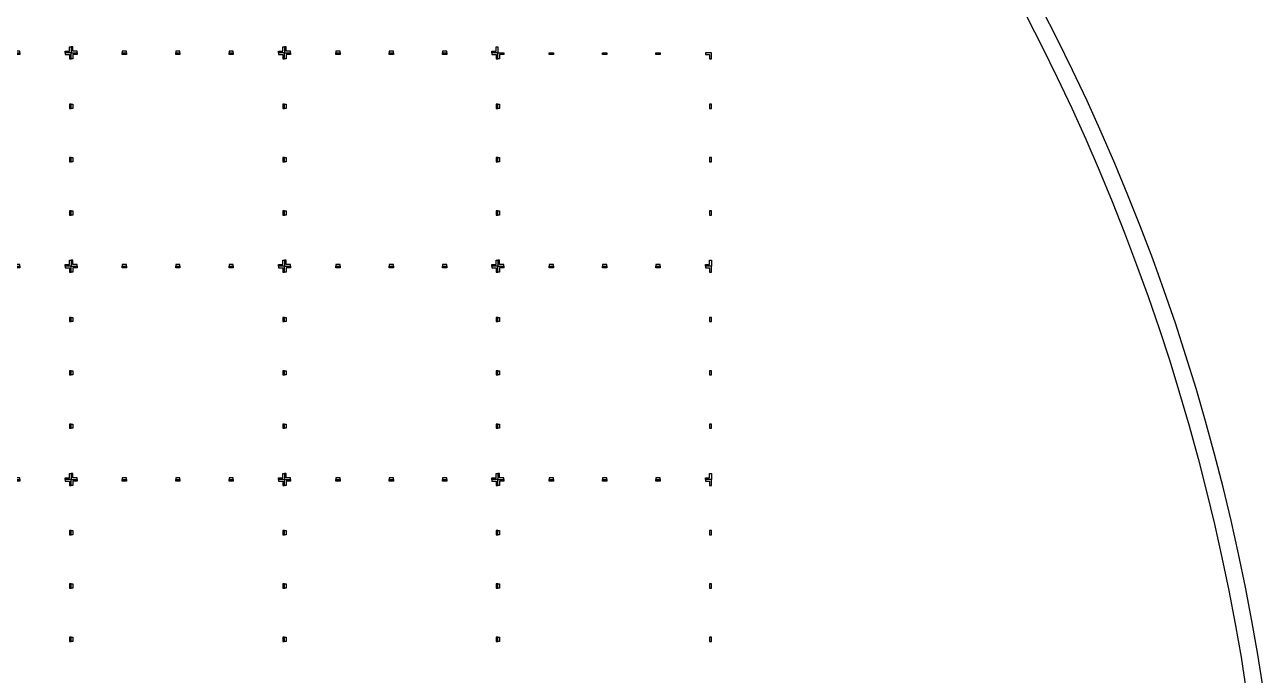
# Model space of a CAD drawing. Extents: x -25499 to 25499, y -25499 to 24195.
# Drawn here: x 10707 to 25215, y 3955 to 11581 of the extents above; entities that cross this region are included whole.
import ezdxf

# ---------------------------------------------------------------- set-up
doc = ezdxf.new("R2010")
doc.units = 0

# ---------------------------------------------------------------- blocks, each defined once
blk = doc.blocks.new('CHIP143')
for points in [[(-250, 2250), (-180, 2250), (-180, 2230), (-230, 2230), (-230, 2180), (-250, 2180), (-250, 2250)], [(350, 2250), (400, 2250), (400, 2230), (350, 2230), (350, 2250)], [(975, 2250), (1025, 2250), (1025, 2230), (975, 2230), (975, 2250)], [(1600, 2250), (1650, 2250), (1650, 2230), (1600, 2230), (1600, 2250)], [(2250, 2250), (2180, 2250), (2180, 2230), (2230, 2230), (2230, 2180), (2250, 2180), (2250, 2250)], [(-250, 1600), (-250, 1650), (-230, 1650), (-230, 1600), (-250, 1600)], [(2250, 1600), (2250, 1650), (2230, 1650), (2230, 1600), (2250, 1600)], [(-250, 975), (-250, 1025), (-230, 1025), (-230, 975), (-250, 975)], [(2250, 975), (2250, 1025), (2230, 1025), (2230, 975), (2250, 975)], [(-250, 350), (-250, 400), (-230, 400), (-230, 350), (-250, 350)], [(2250, 350), (2250, 400), (2230, 400), (2230, 350), (2250, 350)], [(-250, -250), (-180, -250), (-180, -230), (-230, -230), (-230, -180), (-250, -180), (-250, -250)], [(350, -250), (400, -250), (400, -230), (350, -230), (350, -250)], [(975, -250), (1025, -250), (1025, -230), (975, -230), (975, -250)], [(1600, -250), (1650, -250), (1650, -230), (1600, -230), (1600, -250)], [(2250, -250), (2180, -250), (2180, -230), (2230, -230), (2230, -180), (2250, -180), (2250, -250)]]:
    blk.add_lwpolyline(points)
blk = doc.blocks.new('CHIP144')
for points in [[(-250, 2250), (-180, 2250), (-180, 2230), (-230, 2230), (-230, 2180), (-250, 2180), (-250, 2250)], [(350, 2250), (400, 2250), (400, 2230), (350, 2230), (350, 2250)], [(975, 2250), (1025, 2250), (1025, 2230), (975, 2230), (975, 2250)], [(1600, 2250), (1650, 2250), (1650, 2230), (1600, 2230), (1600, 2250)], [(2250, 2250), (2180, 2250), (2180, 2230), (2230, 2230), (2230, 2180), (2250, 2180), (2250, 2250)], [(-250, 1600), (-250, 1650), (-230, 1650), (-230, 1600), (-250, 1600)], [(2250, 1600), (2250, 1650), (2230, 1650), (2230, 1600), (2250, 1600)], [(-250, 975), (-250, 1025), (-230, 1025), (-230, 975), (-250, 975)], [(2250, 975), (2250, 1025), (2230, 1025), (2230, 975), (2250, 975)], [(-250, 350), (-250, 400), (-230, 400), (-230, 350), (-250, 350)], [(2250, 350), (2250, 400), (2230, 400), (2230, 350), (2250, 350)], [(-250, -250), (-180, -250), (-180, -230), (-230, -230), (-230, -180), (-250, -180), (-250, -250)], [(350, -250), (400, -250), (400, -230), (350, -230), (350, -250)], [(975, -250), (1025, -250), (1025, -230), (975, -230), (975, -250)], [(1600, -250), (1650, -250), (1650, -230), (1600, -230), (1600, -250)], [(2250, -250), (2180, -250), (2180, -230), (2230, -230), (2230, -180), (2250, -180), (2250, -250)]]:
    blk.add_lwpolyline(points)
blk = doc.blocks.new('CHIP145')
for points in [[(-250, 2250), (-180, 2250), (-180, 2230), (-230, 2230), (-230, 2180), (-250, 2180), (-250, 2250)], [(350, 2250), (400, 2250), (400, 2230), (350, 2230), (350, 2250)], [(975, 2250), (1025, 2250), (1025, 2230), (975, 2230), (975, 2250)], [(1600, 2250), (1650, 2250), (1650, 2230), (1600, 2230), (1600, 2250)], [(2250, 2250), (2180, 2250), (2180, 2230), (2230, 2230), (2230, 2180), (2250, 2180), (2250, 2250)], [(-250, 1600), (-250, 1650), (-230, 1650), (-230, 1600), (-250, 1600)], [(2250, 1600), (2250, 1650), (2230, 1650), (2230, 1600), (2250, 1600)], [(-250, 975), (-250, 1025), (-230, 1025), (-230, 975), (-250, 975)], [(2250, 975), (2250, 1025), (2230, 1025), (2230, 975), (2250, 975)], [(-250, 350), (-250, 400), (-230, 400), (-230, 350), (-250, 350)], [(2250, 350), (2250, 400), (2230, 400), (2230, 350), (2250, 350)], [(-250, -250), (-180, -250), (-180, -230), (-230, -230), (-230, -180), (-250, -180), (-250, -250)], [(350, -250), (400, -250), (400, -230), (350, -230), (350, -250)], [(975, -250), (1025, -250), (1025, -230), (975, -230), (975, -250)], [(1600, -250), (1650, -250), (1650, -230), (1600, -230), (1600, -250)], [(2250, -250), (2180, -250), (2180, -230), (2230, -230), (2230, -180), (2250, -180), (2250, -250)]]:
    blk.add_lwpolyline(points)
blk = doc.blocks.new('CHIP146')
for points in [[(-250, 2250), (-180, 2250), (-180, 2230), (-230, 2230), (-230, 2180), (-250, 2180), (-250, 2250)], [(350, 2250), (400, 2250), (400, 2230), (350, 2230), (350, 2250)], [(975, 2250), (1025, 2250), (1025, 2230), (975, 2230), (975, 2250)], [(1600, 2250), (1650, 2250), (1650, 2230), (1600, 2230), (1600, 2250)], [(2250, 2250), (2180, 2250), (2180, 2230), (2230, 2230), (2230, 2180), (2250, 2180), (2250, 2250)], [(-250, 1600), (-250, 1650), (-230, 1650), (-230, 1600), (-250, 1600)], [(2250, 1600), (2250, 1650), (2230, 1650), (2230, 1600), (2250, 1600)], [(-250, 975), (-250, 1025), (-230, 1025), (-230, 975), (-250, 975)], [(2250, 975), (2250, 1025), (2230, 1025), (2230, 975), (2250, 975)], [(-250, 350), (-250, 400), (-230, 400), (-230, 350), (-250, 350)], [(2250, 350), (2250, 400), (2230, 400), (2230, 350), (2250, 350)], [(-250, -250), (-180, -250), (-180, -230), (-230, -230), (-230, -180), (-250, -180), (-250, -250)], [(350, -250), (400, -250), (400, -230), (350, -230), (350, -250)], [(975, -250), (1025, -250), (1025, -230), (975, -230), (975, -250)], [(1600, -250), (1650, -250), (1650, -230), (1600, -230), (1600, -250)], [(2250, -250), (2180, -250), (2180, -230), (2230, -230), (2230, -180), (2250, -180), (2250, -250)]]:
    blk.add_lwpolyline(points)
blk = doc.blocks.new('CHIP158')
for points in [[(-250, 2250), (-180, 2250), (-180, 2230), (-230, 2230), (-230, 2180), (-250, 2180), (-250, 2250)], [(350, 2250), (400, 2250), (400, 2230), (350, 2230), (350, 2250)], [(975, 2250), (1025, 2250), (1025, 2230), (975, 2230), (975, 2250)], [(1600, 2250), (1650, 2250), (1650, 2230), (1600, 2230), (1600, 2250)], [(2250, 2250), (2180, 2250), (2180, 2230), (2230, 2230), (2230, 2180), (2250, 2180), (2250, 2250)], [(-250, 1600), (-250, 1650), (-230, 1650), (-230, 1600), (-250, 1600)], [(2250, 1600), (2250, 1650), (2230, 1650), (2230, 1600), (2250, 1600)], [(-250, 975), (-250, 1025), (-230, 1025), (-230, 975), (-250, 975)], [(2250, 975), (2250, 1025), (2230, 1025), (2230, 975), (2250, 975)], [(-250, 350), (-250, 400), (-230, 400), (-230, 350), (-250, 350)], [(2250, 350), (2250, 400), (2230, 400), (2230, 350), (2250, 350)], [(-250, -250), (-180, -250), (-180, -230), (-230, -230), (-230, -180), (-250, -180), (-250, -250)], [(350, -250), (400, -250), (400, -230), (350, -230), (350, -250)], [(975, -250), (1025, -250), (1025, -230), (975, -230), (975, -250)], [(1600, -250), (1650, -250), (1650, -230), (1600, -230), (1600, -250)], [(2250, -250), (2180, -250), (2180, -230), (2230, -230), (2230, -180), (2250, -180), (2250, -250)]]:
    blk.add_lwpolyline(points)
blk = doc.blocks.new('CHIP159')
for points in [[(-250, 2250), (-180, 2250), (-180, 2230), (-230, 2230), (-230, 2180), (-250, 2180), (-250, 2250)], [(350, 2250), (400, 2250), (400, 2230), (350, 2230), (350, 2250)], [(975, 2250), (1025, 2250), (1025, 2230), (975, 2230), (975, 2250)], [(1600, 2250), (1650, 2250), (1650, 2230), (1600, 2230), (1600, 2250)], [(2250, 2250), (2180, 2250), (2180, 2230), (2230, 2230), (2230, 2180), (2250, 2180), (2250, 2250)], [(-250, 1600), (-250, 1650), (-230, 1650), (-230, 1600), (-250, 1600)], [(2250, 1600), (2250, 1650), (2230, 1650), (2230, 1600), (2250, 1600)], [(-250, 975), (-250, 1025), (-230, 1025), (-230, 975), (-250, 975)], [(2250, 975), (2250, 1025), (2230, 1025), (2230, 975), (2250, 975)], [(-250, 350), (-250, 400), (-230, 400), (-230, 350), (-250, 350)], [(2250, 350), (2250, 400), (2230, 400), (2230, 350), (2250, 350)], [(-250, -250), (-180, -250), (-180, -230), (-230, -230), (-230, -180), (-250, -180), (-250, -250)], [(350, -250), (400, -250), (400, -230), (350, -230), (350, -250)], [(975, -250), (1025, -250), (1025, -230), (975, -230), (975, -250)], [(1600, -250), (1650, -250), (1650, -230), (1600, -230), (1600, -250)], [(2250, -250), (2180, -250), (2180, -230), (2230, -230), (2230, -180), (2250, -180), (2250, -250)]]:
    blk.add_lwpolyline(points)
blk = doc.blocks.new('CHIP160')
for points in [[(-250, 2250), (-180, 2250), (-180, 2230), (-230, 2230), (-230, 2180), (-250, 2180), (-250, 2250)], [(350, 2250), (400, 2250), (400, 2230), (350, 2230), (350, 2250)], [(975, 2250), (1025, 2250), (1025, 2230), (975, 2230), (975, 2250)], [(1600, 2250), (1650, 2250), (1650, 2230), (1600, 2230), (1600, 2250)], [(2250, 2250), (2180, 2250), (2180, 2230), (2230, 2230), (2230, 2180), (2250, 2180), (2250, 2250)], [(-250, 1600), (-250, 1650), (-230, 1650), (-230, 1600), (-250, 1600)], [(2250, 1600), (2250, 1650), (2230, 1650), (2230, 1600), (2250, 1600)], [(-250, 975), (-250, 1025), (-230, 1025), (-230, 975), (-250, 975)], [(2250, 975), (2250, 1025), (2230, 1025), (2230, 975), (2250, 975)], [(-250, 350), (-250, 400), (-230, 400), (-230, 350), (-250, 350)], [(2250, 350), (2250, 400), (2230, 400), (2230, 350), (2250, 350)], [(-250, -250), (-180, -250), (-180, -230), (-230, -230), (-230, -180), (-250, -180), (-250, -250)], [(350, -250), (400, -250), (400, -230), (350, -230), (350, -250)], [(975, -250), (1025, -250), (1025, -230), (975, -230), (975, -250)], [(1600, -250), (1650, -250), (1650, -230), (1600, -230), (1600, -250)], [(2250, -250), (2180, -250), (2180, -230), (2230, -230), (2230, -180), (2250, -180), (2250, -250)]]:
    blk.add_lwpolyline(points)
blk = doc.blocks.new('CHIP161')
for points in [[(-250, 2250), (-180, 2250), (-180, 2230), (-230, 2230), (-230, 2180), (-250, 2180), (-250, 2250)], [(350, 2250), (400, 2250), (400, 2230), (350, 2230), (350, 2250)], [(975, 2250), (1025, 2250), (1025, 2230), (975, 2230), (975, 2250)], [(1600, 2250), (1650, 2250), (1650, 2230), (1600, 2230), (1600, 2250)], [(2250, 2250), (2180, 2250), (2180, 2230), (2230, 2230), (2230, 2180), (2250, 2180), (2250, 2250)], [(-250, 1600), (-250, 1650), (-230, 1650), (-230, 1600), (-250, 1600)], [(2250, 1600), (2250, 1650), (2230, 1650), (2230, 1600), (2250, 1600)], [(-250, 975), (-250, 1025), (-230, 1025), (-230, 975), (-250, 975)], [(2250, 975), (2250, 1025), (2230, 1025), (2230, 975), (2250, 975)], [(-250, 350), (-250, 400), (-230, 400), (-230, 350), (-250, 350)], [(2250, 350), (2250, 400), (2230, 400), (2230, 350), (2250, 350)], [(-250, -250), (-180, -250), (-180, -230), (-230, -230), (-230, -180), (-250, -180), (-250, -250)], [(350, -250), (400, -250), (400, -230), (350, -230), (350, -250)], [(975, -250), (1025, -250), (1025, -230), (975, -230), (975, -250)], [(1600, -250), (1650, -250), (1650, -230), (1600, -230), (1600, -250)], [(2250, -250), (2180, -250), (2180, -230), (2230, -230), (2230, -180), (2250, -180), (2250, -250)]]:
    blk.add_lwpolyline(points)
blk = doc.blocks.new('CHIP173')
for points in [[(-250, 2250), (-180, 2250), (-180, 2230), (-230, 2230), (-230, 2180), (-250, 2180), (-250, 2250)], [(350, 2250), (400, 2250), (400, 2230), (350, 2230), (350, 2250)], [(975, 2250), (1025, 2250), (1025, 2230), (975, 2230), (975, 2250)], [(1600, 2250), (1650, 2250), (1650, 2230), (1600, 2230), (1600, 2250)], [(2250, 2250), (2180, 2250), (2180, 2230), (2230, 2230), (2230, 2180), (2250, 2180), (2250, 2250)], [(-250, 1600), (-250, 1650), (-230, 1650), (-230, 1600), (-250, 1600)], [(2250, 1600), (2250, 1650), (2230, 1650), (2230, 1600), (2250, 1600)], [(-250, 975), (-250, 1025), (-230, 1025), (-230, 975), (-250, 975)], [(2250, 975), (2250, 1025), (2230, 1025), (2230, 975), (2250, 975)], [(-250, 350), (-250, 400), (-230, 400), (-230, 350), (-250, 350)], [(2250, 350), (2250, 400), (2230, 400), (2230, 350), (2250, 350)], [(-250, -250), (-180, -250), (-180, -230), (-230, -230), (-230, -180), (-250, -180), (-250, -250)], [(350, -250), (400, -250), (400, -230), (350, -230), (350, -250)], [(975, -250), (1025, -250), (1025, -230), (975, -230), (975, -250)], [(1600, -250), (1650, -250), (1650, -230), (1600, -230), (1600, -250)], [(2250, -250), (2180, -250), (2180, -230), (2230, -230), (2230, -180), (2250, -180), (2250, -250)]]:
    blk.add_lwpolyline(points)
blk = doc.blocks.new('CHIP174')
for points in [[(-250, 2250), (-180, 2250), (-180, 2230), (-230, 2230), (-230, 2180), (-250, 2180), (-250, 2250)], [(350, 2250), (400, 2250), (400, 2230), (350, 2230), (350, 2250)], [(975, 2250), (1025, 2250), (1025, 2230), (975, 2230), (975, 2250)], [(1600, 2250), (1650, 2250), (1650, 2230), (1600, 2230), (1600, 2250)], [(2250, 2250), (2180, 2250), (2180, 2230), (2230, 2230), (2230, 2180), (2250, 2180), (2250, 2250)], [(-250, 1600), (-250, 1650), (-230, 1650), (-230, 1600), (-250, 1600)], [(2250, 1600), (2250, 1650), (2230, 1650), (2230, 1600), (2250, 1600)], [(-250, 975), (-250, 1025), (-230, 1025), (-230, 975), (-250, 975)], [(2250, 975), (2250, 1025), (2230, 1025), (2230, 975), (2250, 975)], [(-250, 350), (-250, 400), (-230, 400), (-230, 350), (-250, 350)], [(2250, 350), (2250, 400), (2230, 400), (2230, 350), (2250, 350)], [(-250, -250), (-180, -250), (-180, -230), (-230, -230), (-230, -180), (-250, -180), (-250, -250)], [(350, -250), (400, -250), (400, -230), (350, -230), (350, -250)], [(975, -250), (1025, -250), (1025, -230), (975, -230), (975, -250)], [(1600, -250), (1650, -250), (1650, -230), (1600, -230), (1600, -250)], [(2250, -250), (2180, -250), (2180, -230), (2230, -230), (2230, -180), (2250, -180), (2250, -250)]]:
    blk.add_lwpolyline(points)
blk = doc.blocks.new('CHIP175')
for points in [[(-250, 2250), (-180, 2250), (-180, 2230), (-230, 2230), (-230, 2180), (-250, 2180), (-250, 2250)], [(350, 2250), (400, 2250), (400, 2230), (350, 2230), (350, 2250)], [(975, 2250), (1025, 2250), (1025, 2230), (975, 2230), (975, 2250)], [(1600, 2250), (1650, 2250), (1650, 2230), (1600, 2230), (1600, 2250)], [(2250, 2250), (2180, 2250), (2180, 2230), (2230, 2230), (2230, 2180), (2250, 2180), (2250, 2250)], [(-250, 1600), (-250, 1650), (-230, 1650), (-230, 1600), (-250, 1600)], [(2250, 1600), (2250, 1650), (2230, 1650), (2230, 1600), (2250, 1600)], [(-250, 975), (-250, 1025), (-230, 1025), (-230, 975), (-250, 975)], [(2250, 975), (2250, 1025), (2230, 1025), (2230, 975), (2250, 975)], [(-250, 350), (-250, 400), (-230, 400), (-230, 350), (-250, 350)], [(2250, 350), (2250, 400), (2230, 400), (2230, 350), (2250, 350)], [(-250, -250), (-180, -250), (-180, -230), (-230, -230), (-230, -180), (-250, -180), (-250, -250)], [(350, -250), (400, -250), (400, -230), (350, -230), (350, -250)], [(975, -250), (1025, -250), (1025, -230), (975, -230), (975, -250)], [(1600, -250), (1650, -250), (1650, -230), (1600, -230), (1600, -250)], [(2250, -250), (2180, -250), (2180, -230), (2230, -230), (2230, -180), (2250, -180), (2250, -250)]]:
    blk.add_lwpolyline(points)
blk = doc.blocks.new('CHIP176')
for points in [[(-250, 2250), (-180, 2250), (-180, 2230), (-230, 2230), (-230, 2180), (-250, 2180), (-250, 2250)], [(350, 2250), (400, 2250), (400, 2230), (350, 2230), (350, 2250)], [(975, 2250), (1025, 2250), (1025, 2230), (975, 2230), (975, 2250)], [(1600, 2250), (1650, 2250), (1650, 2230), (1600, 2230), (1600, 2250)], [(2250, 2250), (2180, 2250), (2180, 2230), (2230, 2230), (2230, 2180), (2250, 2180), (2250, 2250)], [(-250, 1600), (-250, 1650), (-230, 1650), (-230, 1600), (-250, 1600)], [(2250, 1600), (2250, 1650), (2230, 1650), (2230, 1600), (2250, 1600)], [(-250, 975), (-250, 1025), (-230, 1025), (-230, 975), (-250, 975)], [(2250, 975), (2250, 1025), (2230, 1025), (2230, 975), (2250, 975)], [(-250, 350), (-250, 400), (-230, 400), (-230, 350), (-250, 350)], [(2250, 350), (2250, 400), (2230, 400), (2230, 350), (2250, 350)], [(-250, -250), (-180, -250), (-180, -230), (-230, -230), (-230, -180), (-250, -180), (-250, -250)], [(350, -250), (400, -250), (400, -230), (350, -230), (350, -250)], [(975, -250), (1025, -250), (1025, -230), (975, -230), (975, -250)], [(1600, -250), (1650, -250), (1650, -230), (1600, -230), (1600, -250)], [(2250, -250), (2180, -250), (2180, -230), (2230, -230), (2230, -180), (2250, -180), (2250, -250)]]:
    blk.add_lwpolyline(points)
blk = doc.blocks.new('CHIP187')
for points in [[(-250, 2250), (-180, 2250), (-180, 2230), (-230, 2230), (-230, 2180), (-250, 2180), (-250, 2250)], [(350, 2250), (400, 2250), (400, 2230), (350, 2230), (350, 2250)], [(975, 2250), (1025, 2250), (1025, 2230), (975, 2230), (975, 2250)], [(1600, 2250), (1650, 2250), (1650, 2230), (1600, 2230), (1600, 2250)], [(2250, 2250), (2180, 2250), (2180, 2230), (2230, 2230), (2230, 2180), (2250, 2180), (2250, 2250)], [(-250, 1600), (-250, 1650), (-230, 1650), (-230, 1600), (-250, 1600)], [(2250, 1600), (2250, 1650), (2230, 1650), (2230, 1600), (2250, 1600)], [(-250, 975), (-250, 1025), (-230, 1025), (-230, 975), (-250, 975)], [(2250, 975), (2250, 1025), (2230, 1025), (2230, 975), (2250, 975)], [(-250, 350), (-250, 400), (-230, 400), (-230, 350), (-250, 350)], [(2250, 350), (2250, 400), (2230, 400), (2230, 350), (2250, 350)], [(-250, -250), (-180, -250), (-180, -230), (-230, -230), (-230, -180), (-250, -180), (-250, -250)], [(350, -250), (400, -250), (400, -230), (350, -230), (350, -250)], [(975, -250), (1025, -250), (1025, -230), (975, -230), (975, -250)], [(1600, -250), (1650, -250), (1650, -230), (1600, -230), (1600, -250)], [(2250, -250), (2180, -250), (2180, -230), (2230, -230), (2230, -180), (2250, -180), (2250, -250)]]:
    blk.add_lwpolyline(points)
blk = doc.blocks.new('CHIP188')
for points in [[(-250, 2250), (-180, 2250), (-180, 2230), (-230, 2230), (-230, 2180), (-250, 2180), (-250, 2250)], [(350, 2250), (400, 2250), (400, 2230), (350, 2230), (350, 2250)], [(975, 2250), (1025, 2250), (1025, 2230), (975, 2230), (975, 2250)], [(1600, 2250), (1650, 2250), (1650, 2230), (1600, 2230), (1600, 2250)], [(2250, 2250), (2180, 2250), (2180, 2230), (2230, 2230), (2230, 2180), (2250, 2180), (2250, 2250)], [(-250, 1600), (-250, 1650), (-230, 1650), (-230, 1600), (-250, 1600)], [(2250, 1600), (2250, 1650), (2230, 1650), (2230, 1600), (2250, 1600)], [(-250, 975), (-250, 1025), (-230, 1025), (-230, 975), (-250, 975)], [(2250, 975), (2250, 1025), (2230, 1025), (2230, 975), (2250, 975)], [(-250, 350), (-250, 400), (-230, 400), (-230, 350), (-250, 350)], [(2250, 350), (2250, 400), (2230, 400), (2230, 350), (2250, 350)], [(-250, -250), (-180, -250), (-180, -230), (-230, -230), (-230, -180), (-250, -180), (-250, -250)], [(350, -250), (400, -250), (400, -230), (350, -230), (350, -250)], [(975, -250), (1025, -250), (1025, -230), (975, -230), (975, -250)], [(1600, -250), (1650, -250), (1650, -230), (1600, -230), (1600, -250)], [(2250, -250), (2180, -250), (2180, -230), (2230, -230), (2230, -180), (2250, -180), (2250, -250)]]:
    blk.add_lwpolyline(points)
blk = doc.blocks.new('CHIP189')
for points in [[(-250, 2250), (-180, 2250), (-180, 2230), (-230, 2230), (-230, 2180), (-250, 2180), (-250, 2250)], [(350, 2250), (400, 2250), (400, 2230), (350, 2230), (350, 2250)], [(975, 2250), (1025, 2250), (1025, 2230), (975, 2230), (975, 2250)], [(1600, 2250), (1650, 2250), (1650, 2230), (1600, 2230), (1600, 2250)], [(2250, 2250), (2180, 2250), (2180, 2230), (2230, 2230), (2230, 2180), (2250, 2180), (2250, 2250)], [(-250, 1600), (-250, 1650), (-230, 1650), (-230, 1600), (-250, 1600)], [(2250, 1600), (2250, 1650), (2230, 1650), (2230, 1600), (2250, 1600)], [(-250, 975), (-250, 1025), (-230, 1025), (-230, 975), (-250, 975)], [(2250, 975), (2250, 1025), (2230, 1025), (2230, 975), (2250, 975)], [(-250, 350), (-250, 400), (-230, 400), (-230, 350), (-250, 350)], [(2250, 350), (2250, 400), (2230, 400), (2230, 350), (2250, 350)], [(-250, -250), (-180, -250), (-180, -230), (-230, -230), (-230, -180), (-250, -180), (-250, -250)], [(350, -250), (400, -250), (400, -230), (350, -230), (350, -250)], [(975, -250), (1025, -250), (1025, -230), (975, -230), (975, -250)], [(1600, -250), (1650, -250), (1650, -230), (1600, -230), (1600, -250)], [(2250, -250), (2180, -250), (2180, -230), (2230, -230), (2230, -180), (2250, -180), (2250, -250)]]:
    blk.add_lwpolyline(points)

msp = doc.modelspace()

# ---------------------------------------------------------------- linework, layer by layer
for points in [[(25215, 3802), (25152, 4197), (25083, 4592), (25008, 4986), (24926, 5378), (24839, 5769), (24745, 6158), (24645, 6546), (24539, 6933), (24428, 7318), (24310, 7700), (24186, 8081), (24056, 8460), (23920, 8837), (23778, 9212), (23630, 9584), (23477, 9955), (23317, 10322), (23152, 10687), (22982, 11050), (22805, 11409), (22623, 11766)], [(22446, 11674), (22626, 11320), (22801, 10963), (22971, 10603), (23135, 10241), (23293, 9876), (23445, 9509), (23591, 9140), (23732, 8768), (23867, 8394), (23996, 8018), (24119, 7640), (24236, 7260), (24347, 6878), (24452, 6495), (24551, 6110), (24644, 5724), (24731, 5336), (24812, 4947), (24886, 4556), (24955, 4165), (25017, 3772)]]:
    msp.add_lwpolyline(points)

# ---------------------------------------------------------------- block references
for name, p in [('CHIP187', (9000, 11500)), ('CHIP188', (11500, 11500)), ('CHIP189', (14000, 11500)), ('CHIP173', (9000, 9000)), ('CHIP174', (11500, 9000)), ('CHIP175', (14000, 9000)), ('CHIP176', (16500, 9000)), ('CHIP158', (9000, 6500)), ('CHIP159', (11500, 6500)), ('CHIP160', (14000, 6500)), ('CHIP161', (16500, 6500)), ('CHIP143', (9000, 4000)), ('CHIP144', (11500, 4000)), ('CHIP145', (14000, 4000)), ('CHIP146', (16500, 4000))]:
    msp.add_blockref(name, p)

doc.saveas('drawing.dxf')
